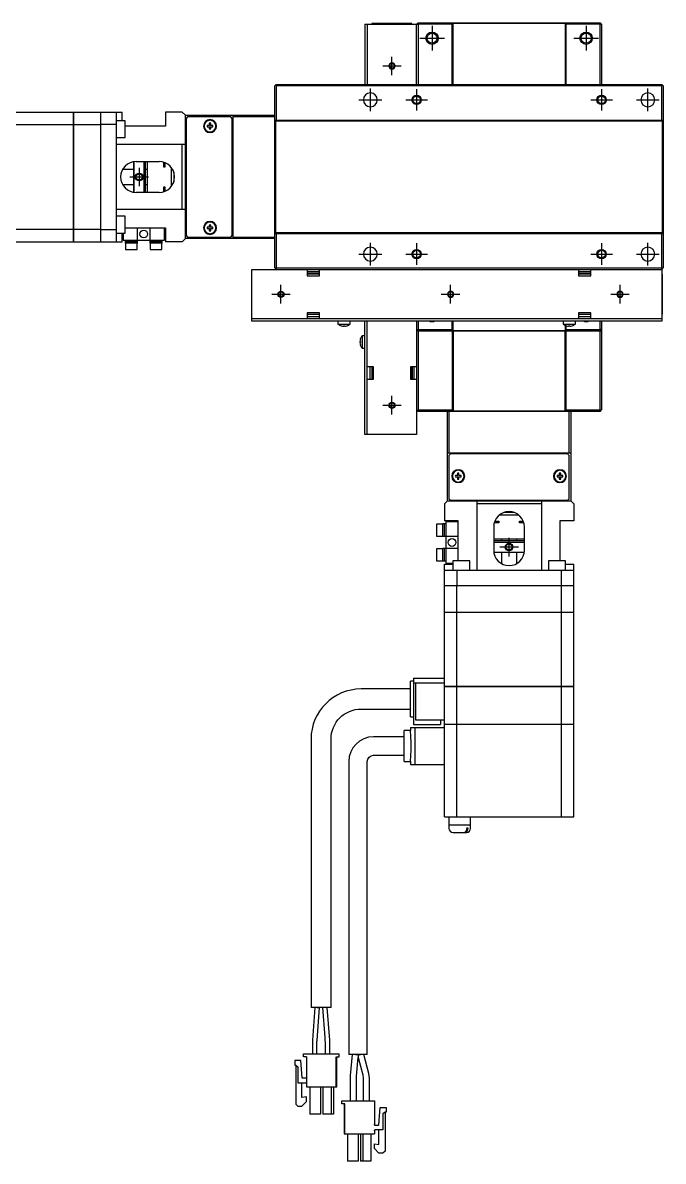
# Model space of a CAD drawing. Extents: x 0 to 1010, y -8 to 581.
# Drawn here: x 801.9 to 1009.6, y 110.3 to 479.4 of the extents above; entities that cross this region are included whole.
import ezdxf

# ---------------------------------------------------------------- set-up
doc = ezdxf.new("R2010")
doc.units = 0
doc.header["$LTSCALE"] = 0.5
doc.linetypes.add('CENTER', pattern=[50.8, 31.75, -6.35, 6.35, -6.35])
for name, color, linetype in [('MSM_CENTER', 1, 'CENTER'), ('MSM_CONTINUOUS', 7, 'CONTINUOUS'), ('MSM_NARROW', 5, 'CONTINUOUS')]:
    doc.layers.add(name, color=color, linetype=linetype)

msp = doc.modelspace()

# ---------------------------------------------------------------- linework, layer by layer
at = {"layer": 'MSM_CENTER'}
for p, q in [((934.63, 478.4), (934.63, 470.4)), ((984.63, 478.4), (984.63, 470.4)), ((930.63, 474.4), (938.63, 474.4)), ((980.63, 474.4), (988.63, 474.4)), ((918.63, 465.4), (924.63, 465.4)), ((921.63, 462.4), (921.63, 468.4)), ((914.63, 450.7), (914.63, 458.1)), ((929.63, 457.9), (929.63, 450.9)), ((989.63, 457.9), (989.63, 450.9)), ((1004.63, 450.7), (1004.63, 458.1)), ((910.93, 454.4), (918.33, 454.4)), ((926.13, 454.4), (933.13, 454.4)), ((986.13, 454.4), (993.13, 454.4)), ((1000.93, 454.4), (1008.33, 454.4)), ((839.64, 432.4), (839.64, 426.4)), ((836.64, 429.4), (842.64, 429.4)), ((914.63, 400.7), (914.63, 408.1)), ((929.63, 407.9), (929.63, 400.9)), ((989.63, 407.9), (989.63, 400.9)), ((1004.63, 400.7), (1004.63, 408.1)), ((910.93, 404.4), (918.33, 404.4)), ((926.13, 404.4), (933.13, 404.4)), ((986.13, 404.4), (993.13, 404.4)), ((1000.93, 404.4), (1008.33, 404.4)), ((882.63, 391.4), (888.63, 391.4)), ((885.63, 388.4), (885.63, 394.4)), ((937.63, 391.4), (943.63, 391.4)), ((940.63, 388.4), (940.63, 394.4)), ((992.63, 391.4), (998.63, 391.4)), ((995.63, 388.4), (995.63, 394.4)), ((921.63, 352.4), (921.63, 358.4)), ((918.63, 355.4), (924.63, 355.4)), ((959.63, 306.4), (959.63, 312.4)), ((962.63, 309.4), (956.63, 309.4))]:
    msp.add_line(p, q, dxfattribs=at)
at = {"layer": 'MSM_CONTINUOUS'}
for p, q in [((912.83, 478.9), (912.83, 459.4)), ((912.83, 478.9), (929.63, 478.9)), ((913.63, 478.9), (913.63, 459.4)), ((928.13, 479.2), (915.13, 479.2)), ((915.13, 479.2), (915.13, 478.9)), ((928.13, 478.9), (928.13, 479.2)), ((929.63, 478.9), (930.13, 479.4)), ((929.63, 459.4), (929.63, 478.9)), ((930.13, 478.69), (929.63, 478.9)), ((930.34, 478.9), (930.13, 479.4)), ((930.13, 479.4), (989.13, 479.4)), ((930.34, 478.9), (930.13, 478.69)), ((930.13, 478.69), (930.13, 459.4)), ((941.18, 478.9), (930.34, 478.9)), ((941.18, 478.9), (941.48, 479.2)), ((941.18, 459.4), (941.18, 478.9)), ((977.78, 479.2), (941.48, 479.2)), ((941.48, 459.4), (941.48, 479.2)), ((977.78, 479.2), (977.78, 459.4)), ((977.78, 479.2), (978.08, 478.9)), ((978.08, 478.9), (978.08, 459.4)), ((988.93, 478.9), (978.08, 478.9)), ((989.13, 479.4), (988.93, 478.9)), ((989.13, 478.69), (988.93, 478.9)), ((989.13, 479.4), (989.63, 478.9)), ((989.63, 478.9), (989.13, 478.69)), ((989.13, 459.4), (989.13, 478.69)), ((989.63, 478.9), (989.63, 459.4)), ((884.13, 459.4), (883.63, 458.9)), ((883.63, 399.9), (883.63, 458.9)), ((883.88, 459.15), (884.13, 458.9)), ((884.13, 459.4), (1009.13, 459.4)), ((884.13, 458.9), (884.13, 447.8)), ((1009.13, 458.9), (884.13, 458.9)), ((1009.63, 458.9), (1009.13, 459.4)), ((1009.13, 458.9), (1009.38, 459.15)), ((1009.13, 447.8), (1009.13, 458.9)), ((1009.63, 458.9), (1009.63, 399.9)), ((794.43, 450.4), (818.38, 450.4)), ((818.38, 408.4), (818.38, 450.4)), ((818.38, 450.35), (818.43, 450.35)), ((818.43, 408.4), (818.43, 450.4)), ((818.43, 450.4), (834.13, 450.4)), ((827.13, 450.4), (827.13, 408.4)), ((832.13, 450.4), (832.13, 408.4)), ((834.13, 447.65), (834.13, 450.4)), ((848.13, 450.4), (848.13, 445.9)), ((853.63, 450.4), (848.13, 450.4)), ((854.63, 449.4), (853.63, 450.4)), ((835.13, 447.65), (832.13, 447.65)), ((835.13, 442.15), (835.13, 447.65)), ((854.63, 409.4), (854.63, 449.4)), ((854.63, 449.4), (883.63, 449.4)), ((855.33, 448.9), (854.83, 448.4)), ((854.83, 448.4), (854.83, 410.4)), ((869.33, 448.9), (855.33, 448.9)), ((862.39, 446.82), (862.39, 446.14)), ((862.87, 446.14), (862.87, 446.82)), ((869.83, 448.4), (869.33, 448.9)), ((869.83, 410.4), (869.83, 448.4)), ((870.13, 409.4), (870.13, 449.4)), ((883.63, 448.9), (870.13, 448.9)), ((883.83, 447.5), (884.13, 447.8)), ((883.83, 447.5), (883.83, 411.3)), ((1009.43, 447.5), (883.83, 447.5)), ((884.13, 447.8), (1009.13, 447.8)), ((1009.13, 447.8), (1009.43, 447.5)), ((1009.43, 411.3), (1009.43, 447.5)), ((794.43, 446.37), (818.38, 446.37)), ((818.38, 446.11), (818.43, 446.11)), ((818.43, 446.37), (827.13, 446.37)), ((832.13, 446.4), (827.13, 446.4)), ((848.13, 445.9), (835.13, 445.9)), ((854.83, 443.65), (854.63, 443.65)), ((862.39, 446.14), (861.71, 446.14)), ((861.71, 445.66), (862.39, 445.66)), ((862.39, 445.66), (862.39, 444.98)), ((863.55, 446.14), (862.87, 446.14)), ((862.87, 444.98), (862.87, 445.66)), ((862.87, 445.66), (863.55, 445.66)), ((870.13, 443.65), (869.83, 443.65)), ((870.13, 443.15), (869.83, 443.15)), ((832.13, 442.15), (835.13, 442.15)), ((854.63, 439.9), (832.13, 439.9)), ((853.63, 418.9), (853.63, 439.9)), ((854.83, 439.4), (854.63, 439.4)), ((854.83, 436.9), (854.63, 436.9)), ((869.83, 437.65), (870.13, 437.65)), ((834.3, 431.9), (837.83, 431.9)), ((837.83, 434.33), (837.83, 424.46)), ((838.03, 424.43), (838.03, 434.36)), ((838.63, 434.4), (846.13, 434.4)), ((841.13, 434.4), (841.13, 424.4)), ((841.63, 434.4), (841.63, 424.4)), ((841.63, 431.9), (842.33, 431.9)), ((842.33, 424.4), (842.33, 434.4)), ((847.53, 434.2), (847.53, 432.73)), ((847.53, 432.75), (848.03, 432.75)), ((847.53, 432.73), (848.03, 432.73)), ((848.03, 432.73), (848.03, 434.02)), ((850.03, 432.52), (850.03, 426.27)), ((869.93, 434.4), (869.83, 434.4)), ((869.93, 424.4), (869.93, 434.4)), ((870.13, 434.2), (869.93, 434.4)), ((850.83, 431.1), (850.83, 427.69)), ((850.83, 430.65), (850.97, 430.65)), ((837.83, 426.9), (834.3, 426.9)), ((842.33, 426.9), (841.63, 426.9)), ((847.53, 426.06), (847.53, 424.6)), ((848.03, 426.06), (847.53, 426.06)), ((848.03, 426.04), (847.53, 426.04)), ((848.03, 424.77), (848.03, 426.06)), ((850.97, 428.15), (850.83, 428.15)), ((869.93, 424.4), (870.13, 424.6)), ((846.13, 424.4), (838.63, 424.4)), ((854.63, 421.9), (854.83, 421.9)), ((869.83, 424.4), (869.93, 424.4)), ((870.13, 421.15), (869.83, 421.15)), ((854.63, 418.9), (832.13, 418.9)), ((854.63, 419.4), (854.83, 419.4)), ((835.13, 416.65), (832.13, 416.65)), ((835.13, 411.15), (835.13, 416.65)), ((854.63, 415.15), (854.83, 415.15)), ((862.39, 413.82), (862.39, 413.14)), ((862.87, 413.14), (862.87, 413.82)), ((869.83, 415.65), (870.13, 415.65)), ((869.83, 415.15), (870.13, 415.15)), ((794.43, 412.43), (818.38, 412.43)), ((818.38, 412.68), (818.43, 412.68)), ((818.43, 412.43), (827.13, 412.43)), ((827.13, 412.4), (832.13, 412.4)), ((832.13, 411.15), (835.13, 411.15)), ((834.13, 408.4), (834.13, 411.15)), ((834.43, 411.15), (834.43, 408.9)), ((835.13, 412.9), (848.13, 412.9)), ((839.13, 407.9), (839.13, 412.9)), ((843.13, 412.9), (843.13, 407.9)), ((847.83, 408.9), (847.83, 412.9)), ((848.13, 412.9), (848.13, 408.4)), ((854.83, 410.4), (855.33, 409.9)), ((855.33, 409.9), (869.33, 409.9)), ((862.39, 413.14), (861.71, 413.14)), ((861.71, 412.66), (862.39, 412.66)), ((862.39, 412.66), (862.39, 411.98)), ((863.55, 413.14), (862.87, 413.14)), ((862.87, 411.98), (862.87, 412.66)), ((862.87, 412.66), (863.55, 412.66)), ((869.33, 409.9), (869.83, 410.4)), ((870.13, 409.9), (883.63, 409.9)), ((884.13, 411), (883.83, 411.3)), ((1009.43, 411.3), (883.83, 411.3)), ((884.13, 411), (884.13, 399.9)), ((1009.13, 411), (884.13, 411)), ((1009.43, 411.3), (1009.13, 411)), ((1009.13, 399.9), (1009.13, 411)), ((782.13, 408.4), (818.38, 408.4)), ((818.38, 408.45), (818.43, 408.45)), ((818.43, 408.4), (834.13, 408.4)), ((834.43, 408.9), (847.83, 408.9)), ((835.13, 408.9), (835.13, 407.9)), ((839.13, 408.4), (835.13, 408.4)), ((839.13, 407.9), (835.13, 407.9)), ((835.23, 407.9), (835.23, 405.9)), ((839.03, 405.9), (839.03, 407.9)), ((847.13, 408.4), (843.13, 408.4)), ((847.13, 407.9), (843.13, 407.9)), ((843.23, 407.9), (843.23, 405.9)), ((847.03, 405.9), (847.03, 407.9)), ((847.13, 407.9), (847.13, 408.9)), ((853.63, 408.4), (848.13, 408.4)), ((853.63, 408.4), (854.63, 409.4)), ((883.63, 409.4), (854.63, 409.4)), ((835.23, 405.9), (839.03, 405.9)), ((843.23, 405.9), (847.03, 405.9)), ((876.13, 382.6), (876.13, 399.4)), ((876.13, 399.4), (1009.13, 399.4)), ((883.63, 399.9), (884.13, 399.4)), ((884.13, 399.9), (883.88, 399.65)), ((884.13, 399.9), (1009.13, 399.9)), ((894.13, 399.4), (894.13, 397.4)), ((898.13, 397.4), (898.13, 399.4)), ((982.13, 399.4), (982.13, 397.4)), ((986.13, 397.4), (986.13, 399.4)), ((1009.13, 399.4), (1009.63, 399.9)), ((1009.38, 399.65), (1009.13, 399.9)), ((1009.13, 399.4), (1009.13, 382.6)), ((895.08, 398.6), (894.13, 398.6)), ((898.13, 398.1), (894.13, 398.1)), ((898.13, 397.9), (894.13, 397.9)), ((894.13, 397.4), (898.13, 397.4)), ((897.19, 398.6), (895.08, 398.6)), ((898.13, 398.6), (897.19, 398.6)), ((983.08, 398.6), (982.13, 398.6)), ((986.13, 398.1), (982.13, 398.1)), ((986.13, 397.9), (982.13, 397.9)), ((982.13, 397.4), (986.13, 397.4)), ((985.19, 398.6), (983.08, 398.6)), ((986.13, 398.6), (985.19, 398.6)), ((1009.43, 397.9), (1009.13, 397.9)), ((1009.43, 384.9), (1009.43, 397.9)), ((894.13, 385.4), (894.13, 383.4)), ((898.13, 385.4), (894.13, 385.4)), ((894.13, 384.9), (898.13, 384.9)), ((894.13, 384.2), (898.13, 384.2)), ((898.13, 383.4), (898.13, 385.4)), ((986.13, 385.4), (982.13, 385.4)), ((982.13, 385.4), (982.13, 383.4)), ((982.13, 384.9), (986.13, 384.9)), ((982.13, 384.2), (986.13, 384.2)), ((986.13, 383.4), (986.13, 385.4)), ((1009.13, 384.9), (1009.43, 384.9)), ((1009.13, 383.4), (876.13, 383.4)), ((1009.13, 382.6), (876.13, 382.6)), ((904.13, 382.6), (904.13, 381.7)), ((904.13, 381.7), (908.13, 381.7)), ((905.18, 381.14), (905.2, 381.14)), ((905.93, 381.14), (906.33, 381.14)), ((905.93, 381.01), (905.93, 381.14)), ((906.33, 381.14), (906.33, 381.01)), ((907.06, 381.14), (907.08, 381.14)), ((908.13, 381.7), (908.13, 382.6)), ((912.83, 345.9), (912.83, 382.6)), ((913.63, 345.9), (913.63, 382.6)), ((929.63, 382.6), (929.63, 345.9)), ((930.13, 382.6), (930.13, 380.1)), ((941.18, 379.9), (941.18, 382.6)), ((941.48, 379.6), (941.48, 382.6)), ((977.13, 382.6), (977.13, 381.7)), ((977.13, 381.7), (981.13, 381.7)), ((977.78, 381.29), (977.78, 379.6)), ((978.08, 381.17), (978.08, 379.9)), ((978.18, 381.14), (978.2, 381.14)), ((978.93, 381.14), (979.33, 381.14)), ((978.93, 381.01), (978.93, 381.14)), ((979.33, 381.14), (979.33, 381.01)), ((980.06, 381.14), (980.08, 381.14)), ((981.13, 381.7), (981.13, 382.6)), ((989.13, 380.1), (989.13, 382.6)), ((989.63, 382.6), (989.63, 353.9)), ((911.38, 376.85), (911.38, 376.82)), ((911.94, 377.9), (911.94, 373.9)), ((912.83, 377.9), (911.94, 377.9)), ((929.63, 379.9), (930.13, 380.1)), ((930.13, 379.4), (929.63, 379.9)), ((930.13, 380.1), (930.34, 379.9)), ((930.13, 379.4), (930.34, 379.9)), ((989.13, 379.4), (930.13, 379.4)), ((930.13, 379.4), (930.13, 353.9)), ((930.34, 379.9), (941.18, 379.9)), ((941.48, 379.6), (941.18, 379.9)), ((941.23, 353.9), (941.23, 379.4)), ((941.48, 379.6), (977.78, 379.6)), ((941.53, 379.4), (941.53, 353.6)), ((977.73, 379.4), (977.73, 353.6)), ((978.08, 379.9), (977.78, 379.6)), ((978.03, 379.4), (978.03, 353.9)), ((978.08, 379.9), (988.93, 379.9)), ((988.93, 379.9), (989.13, 380.1)), ((988.93, 379.9), (989.13, 379.4)), ((989.63, 379.9), (989.13, 380.1)), ((989.63, 379.9), (989.13, 379.4)), ((989.13, 353.9), (989.13, 379.4)), ((911.25, 376.1), (911.38, 376.1)), ((911.38, 375.7), (911.25, 375.7)), ((911.38, 376.1), (911.38, 375.7)), ((911.38, 374.97), (911.38, 374.95)), ((911.94, 373.9), (912.83, 373.9)), ((915.63, 367.9), (913.63, 367.9)), ((914.43, 367.9), (914.43, 363.9)), ((915.13, 367.9), (915.13, 363.9)), ((915.63, 363.9), (915.63, 367.9)), ((929.63, 367.9), (927.63, 367.9)), ((927.63, 367.9), (927.63, 363.9)), ((928.13, 363.9), (928.13, 367.9)), ((928.33, 363.9), (928.33, 367.9)), ((928.83, 363.9), (928.83, 367.9)), ((913.63, 363.9), (915.63, 363.9)), ((927.63, 363.9), (929.63, 363.9)), ((929.63, 353.9), (930.13, 353.4)), ((929.88, 353.65), (930.13, 353.9)), ((930.13, 353.9), (941.23, 353.9)), ((989.13, 353.4), (930.13, 353.4)), ((939.63, 324.4), (939.63, 353.4)), ((940.13, 353.4), (940.13, 339.9)), ((941.53, 353.6), (941.23, 353.9)), ((941.53, 353.6), (977.73, 353.6)), ((978.03, 353.9), (977.73, 353.6)), ((978.03, 353.9), (989.13, 353.9)), ((979.13, 339.9), (979.13, 353.4)), ((979.63, 353.4), (979.63, 324.4)), ((989.13, 353.9), (989.38, 353.65)), ((989.13, 353.4), (989.63, 353.9)), ((929.63, 345.9), (912.83, 345.9)), ((979.63, 339.9), (939.63, 339.9)), ((940.63, 339.6), (940.13, 339.1)), ((978.63, 339.6), (940.63, 339.6)), ((945.38, 339.9), (945.38, 339.6)), ((945.88, 339.9), (945.88, 339.6)), ((951.38, 339.6), (951.38, 339.9)), ((954.83, 339.9), (954.63, 339.7)), ((964.63, 339.7), (954.63, 339.7)), ((954.63, 339.7), (954.63, 339.6)), ((964.63, 339.7), (964.43, 339.9)), ((964.63, 339.6), (964.63, 339.7)), ((967.88, 339.9), (967.88, 339.6)), ((973.38, 339.6), (973.38, 339.9)), ((973.88, 339.6), (973.88, 339.9)), ((979.13, 339.1), (978.63, 339.6)), ((940.13, 339.1), (940.13, 325.1)), ((979.13, 325.1), (979.13, 339.1)), ((942.89, 332.64), (942.21, 332.64)), ((942.89, 333.32), (942.89, 332.64)), ((943.37, 332.64), (943.37, 333.32)), ((944.05, 332.64), (943.37, 332.64)), ((975.89, 332.64), (975.21, 332.64)), ((975.89, 333.32), (975.89, 332.64)), ((976.37, 332.64), (976.37, 333.32)), ((977.05, 332.64), (976.37, 332.64)), ((942.21, 332.16), (942.89, 332.16)), ((942.89, 332.16), (942.89, 331.48)), ((943.37, 332.16), (944.05, 332.16)), ((943.37, 331.48), (943.37, 332.16)), ((975.21, 332.16), (975.89, 332.16)), ((975.89, 332.16), (975.89, 331.48)), ((976.37, 331.48), (976.37, 332.16)), ((976.37, 332.16), (977.05, 332.16)), ((940.13, 325.1), (940.63, 324.6)), ((978.63, 324.6), (979.13, 325.1)), ((939.63, 324.4), (938.63, 323.4)), ((938.63, 323.4), (938.63, 317.9)), ((939.63, 324.4), (979.63, 324.4)), ((940.63, 324.6), (978.63, 324.6)), ((945.38, 324.6), (945.38, 324.4)), ((949.13, 324.4), (949.13, 301.9)), ((970.13, 323.4), (949.13, 323.4)), ((949.63, 324.6), (949.63, 324.4)), ((952.13, 324.6), (952.13, 324.4)), ((967.13, 324.4), (967.13, 324.6)), ((969.63, 324.4), (969.63, 324.6)), ((970.13, 324.4), (970.13, 301.9)), ((973.88, 324.4), (973.88, 324.6)), ((980.63, 323.4), (979.63, 324.4)), ((980.63, 323.4), (980.63, 317.9)), ((943.13, 317.9), (938.63, 317.9)), ((943.13, 317.6), (939.13, 317.6)), ((939.13, 317.6), (939.13, 304.2)), ((943.13, 304.9), (943.13, 317.9)), ((955.01, 317.8), (956.3, 317.8)), ((956.28, 317.8), (956.28, 317.3)), ((956.3, 317.8), (956.3, 317.3)), ((962.76, 319.8), (956.5, 319.8)), ((961.34, 320.6), (957.93, 320.6)), ((958.38, 320.74), (958.38, 320.6)), ((960.88, 320.6), (960.88, 320.74)), ((962.97, 317.8), (964.26, 317.8)), ((962.97, 317.3), (962.97, 317.8)), ((962.98, 317.3), (962.98, 317.8)), ((980.63, 317.9), (976.13, 317.9)), ((976.13, 317.9), (976.13, 304.9)), ((936.13, 316.8), (936.13, 313)), ((938.13, 316.8), (936.13, 316.8)), ((938.13, 312.9), (938.13, 316.9)), ((939.13, 316.9), (938.13, 316.9)), ((938.63, 312.9), (938.63, 316.9)), ((954.63, 315.9), (954.63, 308.4)), ((956.3, 317.3), (954.83, 317.3)), ((964.43, 317.3), (962.97, 317.3)), ((964.63, 308.4), (964.63, 315.9)), ((936.13, 313), (938.13, 313)), ((938.13, 312.9), (943.13, 312.9)), ((954.63, 312.1), (964.63, 312.1)), ((964.63, 311.4), (954.63, 311.4)), ((964.63, 310.9), (954.63, 310.9)), ((957.13, 312.1), (957.13, 311.4)), ((962.13, 311.4), (962.13, 312.1)), ((936.13, 308.8), (936.13, 305)), ((938.13, 308.8), (936.13, 308.8)), ((938.13, 304.9), (938.13, 308.9)), ((943.13, 308.9), (938.13, 308.9)), ((938.63, 304.9), (938.63, 308.9)), ((954.67, 307.8), (964.6, 307.8)), ((964.57, 307.6), (954.7, 307.6)), ((957.13, 307.6), (957.13, 304.07)), ((962.13, 304.07), (962.13, 307.6)), ((936.13, 305), (938.13, 305)), ((938.13, 304.9), (939.13, 304.9)), ((938.63, 288.2), (938.63, 303.9)), ((938.63, 303.9), (941.38, 303.9)), ((939.13, 304.2), (941.38, 304.2)), ((946.88, 304.9), (941.38, 304.9)), ((941.38, 304.9), (941.38, 301.9)), ((946.88, 301.9), (946.88, 304.9)), ((977.88, 304.9), (972.38, 304.9)), ((972.38, 304.9), (972.38, 301.9)), ((977.88, 301.9), (977.88, 304.9)), ((977.88, 303.9), (980.63, 303.9)), ((980.63, 288.2), (980.63, 303.9)), ((938.63, 301.9), (980.63, 301.9)), ((942.63, 301.9), (942.63, 296.9)), ((976.63, 296.9), (976.63, 301.9)), ((938.63, 296.9), (980.63, 296.9)), ((942.66, 288.2), (942.66, 296.9)), ((976.6, 288.2), (976.6, 296.9)), ((980.63, 288.2), (938.63, 288.2)), ((980.63, 288.15), (938.63, 288.15)), ((938.63, 251.9), (938.63, 288.15)), ((938.68, 288.15), (938.68, 288.2)), ((942.66, 264.2), (942.66, 288.15)), ((942.92, 288.15), (942.92, 288.2)), ((976.35, 288.15), (976.35, 288.2)), ((976.6, 264.2), (976.6, 288.15)), ((980.58, 288.15), (980.58, 288.2)), ((980.63, 264.2), (980.63, 288.15)), ((927.63, 254.33), (927.63, 265.97)), ((928.63, 265.97), (927.63, 265.97)), ((928.63, 266.9), (928.63, 251.9)), ((928.63, 266.9), (938.63, 266.9)), ((927.63, 263.4), (911.63, 263.4)), ((928.63, 265.4), (938.63, 265.4)), ((929.23, 265.4), (929.23, 253.4)), ((980.63, 264.2), (938.63, 264.2)), ((980.63, 264.15), (938.63, 264.15)), ((938.68, 264.15), (938.68, 264.2)), ((942.66, 251.9), (942.66, 264.15)), ((942.92, 264.15), (942.92, 264.2)), ((976.35, 264.15), (976.35, 264.2)), ((976.6, 251.9), (976.6, 264.15)), ((980.58, 264.15), (980.58, 264.2)), ((980.63, 251.9), (980.63, 264.15)), ((911.63, 256.9), (927.63, 256.9)), ((927.63, 254.33), (928.63, 254.33)), ((928.63, 251.9), (937.43, 251.9)), ((929.23, 253.4), (938.63, 253.4)), ((937.43, 253.4), (937.43, 251.9)), ((980.63, 251.9), (938.63, 251.9)), ((938.63, 221.9), (938.63, 251.85)), ((980.63, 251.85), (938.63, 251.85)), ((938.68, 251.85), (938.68, 251.9)), ((942.66, 221.9), (942.66, 251.85)), ((942.92, 251.85), (942.92, 251.9)), ((976.35, 251.85), (976.35, 251.9)), ((976.6, 221.9), (976.6, 251.85)), ((980.58, 251.85), (980.58, 251.9)), ((980.63, 221.9), (980.63, 251.85)), ((925.63, 247.9), (915.63, 247.9)), ((925.63, 239.9), (925.63, 249.9)), ((927.64, 249.9), (925.63, 249.9)), ((927.64, 250.9), (938.63, 250.9)), ((927.64, 250.9), (927.64, 249.9)), ((929.06, 250.9), (929.06, 238.9)), ((895.38, 247.15), (895.38, 160.15)), ((901.88, 160.15), (901.88, 247.15)), ((915.63, 241.9), (925.63, 241.9)), ((907.63, 239.9), (907.63, 144.9)), ((913.63, 144.9), (913.63, 239.9)), ((925.63, 239.9), (927.64, 239.9)), ((927.64, 239.9), (927.64, 238.9)), ((927.64, 238.9), (938.63, 238.9)), ((938.63, 221.9), (980.63, 221.9)), ((940.13, 221.9), (940.13, 219.4)), ((947.13, 219.4), (947.13, 221.9)), ((940.13, 219.4), (947.13, 219.4)), ((940.13, 219.35), (947.13, 219.35)), ((940.13, 219.35), (940.13, 218.2)), ((940.18, 219.4), (940.18, 219.35)), ((945.93, 218.4), (946.28, 218.4)), ((945.93, 218.4), (945.93, 218.2)), ((946.28, 218.4), (946.28, 218.2)), ((947.08, 219.35), (947.08, 219.4)), ((947.13, 218.2), (947.13, 219.35)), ((941.43, 216.9), (945.83, 216.9)), ((901.88, 160.15), (895.38, 160.15)), ((896.63, 160.15), (895.84, 149.58)), ((897.33, 149.46), (898.13, 160.09)), ((897.38, 160.15), (898.13, 160.09)), ((899.14, 160.09), (899.91, 150.41)), ((901.47, 149.6), (900.64, 160.15)), ((895.81, 148.77), (895.81, 145.15)), ((897.31, 145.15), (897.31, 148.77)), ((899.91, 150.41), (900.01, 147.77)), ((900.01, 147.77), (900.01, 145.15)), ((901.51, 145.15), (901.51, 148.75)), ((892.93, 144.15), (892.93, 145.15)), ((892.93, 145.15), (904.53, 145.15)), ((893.93, 144.15), (892.93, 144.15)), ((893.93, 144.15), (893.93, 134.45)), ((903.53, 144.15), (904.53, 144.15)), ((903.53, 134.45), (903.53, 144.15)), ((903.78, 134.45), (903.78, 144.15)), ((904.53, 144.15), (904.53, 145.15)), ((913.63, 144.9), (907.63, 144.9)), ((908.78, 144.9), (908.12, 138.09)), ((909.78, 144.9), (910.78, 144.8)), ((910.11, 137.9), (910.7, 143.95)), ((910.64, 144.68), (911.48, 144.9)), ((910.64, 144.68), (910.7, 143.95)), ((910.7, 143.95), (912.18, 138.26)), ((910.77, 144.71), (910.78, 144.8)), ((914.11, 138.77), (912.52, 144.9)), ((890.13, 142.95), (890.13, 141.45)), ((892.05, 142.95), (890.13, 142.95)), ((890.13, 141.45), (890.43, 141.45)), ((890.43, 141.45), (891.13, 140.95)), ((890.43, 141.45), (890.43, 128.85)), ((891.13, 140.95), (891.13, 135.7)), ((892.53, 137.38), (892.05, 142.95)), ((893.63, 137.2), (892.73, 137.2)), ((908.12, 138.09), (908.11, 137.8)), ((908.11, 137.8), (908.11, 129.9)), ((910.11, 137.8), (910.11, 137.9)), ((910.11, 129.9), (910.11, 137.8)), ((912.18, 138.26), (912.31, 137.25)), ((912.31, 137.25), (912.31, 129.9)), ((914.31, 137.25), (914.11, 138.77)), ((914.31, 129.9), (914.31, 137.25)), ((891.13, 135.7), (893.63, 135.7)), ((892.43, 131.01), (892.43, 135.7)), ((893.93, 134.45), (903.78, 134.45)), ((895.03, 134.45), (895.03, 125.55)), ((898.43, 134.45), (898.43, 125.55)), ((899.23, 134.45), (899.23, 125.55)), ((901.88, 134.45), (901.88, 125.55)), ((902.63, 134.45), (902.63, 125.55)), ((893.93, 131.15), (892.43, 131.01)), ((892.43, 128.15), (893.93, 129.65)), ((893.93, 129.65), (893.93, 131.15)), ((905.33, 128.9), (905.33, 129.9)), ((905.33, 129.9), (915.93, 129.9)), ((915.93, 129.9), (915.93, 122.25)), ((915.93, 129.9), (915.93, 122.25)), ((890.43, 128.85), (891.13, 128.15)), ((891.13, 128.15), (892.43, 128.15)), ((898.43, 125.55), (895.03, 125.55)), ((902.63, 125.55), (899.23, 125.55)), ((906.33, 128.9), (905.33, 128.9)), ((906.08, 128.9), (906.08, 119.2)), ((906.33, 119.2), (906.33, 128.9)), ((917.33, 122.13), (917.82, 127.7)), ((917.82, 127.7), (919.73, 127.7)), ((919.43, 126.2), (918.73, 125.7)), ((919.43, 126.2), (918.73, 125.7)), ((918.73, 125.7), (918.73, 120.45)), ((918.73, 125.7), (918.73, 120.45)), ((919.73, 126.2), (919.43, 126.2)), ((919.43, 126.2), (919.43, 113.6)), ((919.43, 126.2), (919.43, 113.6)), ((919.73, 127.7), (919.73, 126.2)), ((919.73, 127.7), (919.73, 126.2)), ((915.93, 122.24), (915.93, 122.25)), ((916.23, 121.95), (917.13, 121.95)), ((906.08, 119.2), (915.93, 119.2)), ((907.23, 119.2), (907.23, 110.3)), ((910.63, 119.2), (910.63, 110.3)), ((910.63, 119.2), (910.63, 110.3)), ((911.43, 119.2), (911.43, 110.3)), ((912.18, 119.2), (912.18, 110.3)), ((914.83, 119.2), (914.83, 110.3)), ((914.83, 119.2), (914.83, 110.3)), ((915.93, 120.15), (915.93, 119.2)), ((915.93, 120.15), (915.93, 120.15)), ((915.93, 120.15), (915.93, 119.2)), ((918.73, 120.45), (916.23, 120.45)), ((917.43, 115.76), (917.43, 120.45)), ((915.93, 114.4), (915.93, 115.9)), ((915.93, 115.9), (917.43, 115.76)), ((915.93, 115.9), (917.43, 115.76)), ((917.43, 112.9), (915.93, 114.4)), ((918.73, 112.9), (917.43, 112.9)), ((919.43, 113.6), (918.73, 112.9)), ((919.43, 113.6), (918.73, 112.9)), ((910.63, 110.3), (907.23, 110.3)), ((914.83, 110.3), (911.43, 110.3))]:
    msp.add_line(p, q, dxfattribs=at)
for centre, radius in [((934.63, 474.4), 1.62), ((984.63, 474.4), 1.62), ((921.63, 465.4), 0.783), ((929.63, 454.4), 1.23), ((989.63, 454.4), 1.23), ((839.64, 429.4), 1.01), ((841.13, 410.9), 1.25), ((929.63, 404.4), 1.23), ((989.63, 404.4), 1.23), ((885.63, 391.4), 0.783), ((940.63, 391.4), 0.783), ((995.63, 391.4), 0.783), ((921.63, 355.4), 0.783), ((941.13, 310.9), 1.25), ((959.63, 309.4), 1.01)]:
    msp.add_circle(centre, radius, dxfattribs=at)
at = {"layer": 'MSM_CONTINUOUS', "extrusion": (0, 0, -1)}
for centre, radius in [((-914.63, 454.4), 2.25), ((-1004.63, 454.4), 2.25), ((-862.63, 445.9), 2.1), ((-862.63, 445.9), 1.9), ((-862.63, 412.9), 2.1), ((-862.63, 412.9), 1.9), ((-914.63, 404.4), 2.25), ((-1004.63, 404.4), 2.25), ((-943.13, 332.4), 2.1), ((-943.13, 332.4), 1.9), ((-976.13, 332.4), 2.1), ((-976.13, 332.4), 1.9)]:
    msp.add_circle(centre, radius, dxfattribs=at)
at = {"layer": 'MSM_CONTINUOUS'}
for centre, radius, start, end in [((862.63, 445.9), 0.95, 75.3667, 104.6333), ((862.63, 445.9), 0.95, 165.3667, 194.6333), ((862.63, 445.9), 0.365, 138.8496, 221.1504), ((862.63, 445.9), 0.365, 48.8496, 131.1504), ((862.63, 445.9), 0.365, 228.8496, 311.1504), ((862.63, 445.9), 0.95, 255.3667, 284.6333), ((862.63, 445.9), 0.365, 318.8496, 41.1504), ((862.63, 445.9), 0.95, 345.3667, 14.6333), ((838.63, 429.4), 5, 90, 270), ((846.13, 429.4), 5, 270, 90), ((862.63, 412.9), 0.95, 75.3667, 104.6333), ((862.63, 412.9), 0.95, 165.3667, 194.6333), ((862.63, 412.9), 0.365, 138.8496, 221.1504), ((862.63, 412.9), 0.365, 48.8496, 131.1504), ((862.63, 412.9), 0.365, 228.8496, 311.1504), ((862.63, 412.9), 0.95, 255.3667, 284.6333), ((862.63, 412.9), 0.365, 318.8496, 41.1504), ((862.63, 412.9), 0.95, 345.3667, 14.6333), ((906.13, 384.2), 3.2, 231.3178, 252.73), ((906.13, 384.2), 3.19, 253.0947, 266.4096), ((906.13, 384.2), 3.19, 273.5904, 286.9053), ((906.13, 384.2), 3.2, 287.27, 308.6822), ((979.13, 384.2), 3.2, 231.3178, 252.73), ((979.13, 384.2), 3.19, 253.0947, 266.4096), ((979.13, 384.2), 3.19, 273.5904, 286.9053), ((979.13, 384.2), 3.2, 287.27, 308.6822), ((914.43, 375.9), 3.19, 163.0947, 176.4096), ((914.43, 375.9), 3.2, 141.3178, 162.73), ((914.43, 375.9), 3.19, 183.5904, 196.9053), ((914.43, 375.9), 3.2, 197.27, 218.6822), ((943.13, 332.4), 0.95, 165.3667, 194.6333), ((943.13, 332.4), 0.365, 138.8496, 221.1504), ((943.13, 332.4), 0.95, 75.3667, 104.6333), ((943.13, 332.4), 0.365, 48.8496, 131.1504), ((943.13, 332.4), 0.365, 318.8496, 41.1504), ((943.13, 332.4), 0.95, 345.3667, 14.6333), ((976.13, 332.4), 0.95, 165.3667, 194.6333), ((976.13, 332.4), 0.365, 138.8496, 221.1504), ((976.13, 332.4), 0.95, 75.3667, 104.6333), ((976.13, 332.4), 0.365, 48.8496, 131.1504), ((976.13, 332.4), 0.365, 318.8496, 41.1504), ((976.13, 332.4), 0.95, 345.3667, 14.6333), ((943.13, 332.4), 0.365, 228.8496, 311.1504), ((943.13, 332.4), 0.95, 255.3667, 284.6333), ((976.13, 332.4), 0.365, 228.8496, 311.1504), ((976.13, 332.4), 0.95, 255.3667, 284.6333), ((959.63, 315.9), 5, 0, 180), ((959.63, 308.4), 5, 180, 0), ((911.63, 247.15), 16.25, 90, 180), ((915.63, 239.9), 8, 90, 180), ((867.59, 244.89), 60.26, 0.0102, 4.77), ((867.62, 244.91), 60.23, 355.2289, 359.9909), ((941.43, 218.2), 1.3, 180, 270), ((944.54, 218.11), 1.39, 312.8199, 3.04), ((944.88, 218.12), 1.41, 311.3743, 2.8178), ((945.83, 218.2), 1.3, 270, 0), ((944.98, 217.65), 0.754, 275.8166, 311.8939), ((945.33, 217.65), 0.751, 271.7681, 308.8955), ((898.06, 160.09), 0.0732, 359.4361, 49.1231), ((899.22, 160.08), 0.084, 131.5532, 177.6745), ((906.56, 148.77), 10.75, 175.7108, 180), ((890.76, 148.75), 10.75, 0, 4.548), ((916.23, 122.25), 0.3, 180, 270), ((916.23, 122.25), 0.3, 180, 270), ((917.13, 122.15), 0.2, 270, 355), ((916.23, 120.15), 0.3, 90, 180), ((916.23, 120.15), 0.3, 90, 180)]:
    msp.add_arc(centre, radius, start, end, dxfattribs=at)
at = {"layer": 'MSM_CONTINUOUS', "extrusion": (0, 0, -1)}
for centre, radius, start, end in [((-911.63, 247.15), 9.75, 0, 90), ((-915.63, 239.9), 2, 0, 90), ((-906.56, 148.77), 9.25, 0, 4.2892), ((-892.73, 137.4), 0.2, 270, 355), ((-893.63, 137.5), 0.3, 180, 270), ((-893.63, 135.4), 0.3, 90, 180), ((-916.23, 122.25), 0.3, 270, 0), ((-916.23, 122.25), 0.3, 270, 0), ((-916.23, 120.15), 0.3, 0, 90), ((-916.23, 120.15), 0.3, 0, 90)]:
    msp.add_arc(centre, radius, start, end, dxfattribs=at)
at = {"layer": 'MSM_NARROW'}
for centre, radius in [((934.63, 474.4), 2), ((984.63, 474.4), 2), ((929.63, 454.4), 1.5), ((989.63, 454.4), 1.5), ((839.64, 429.4), 1.25), ((929.63, 404.4), 1.5), ((989.63, 404.4), 1.5), ((885.63, 391.4), 1), ((921.63, 355.4), 1), ((959.63, 309.4), 1.25)]:
    msp.add_circle(centre, radius, dxfattribs=at)
at = {"layer": 'MSM_NARROW', "extrusion": (0, 0, -1)}
for centre in [(-921.63, 465.4), (-940.63, 391.4), (-995.63, 391.4)]:
    msp.add_circle(centre, 1, dxfattribs=at)
for centre in [(-934.63, 384.4), (-984.63, 384.4)]:
    msp.add_arc(centre, 2, 244.1581, 295.8419, dxfattribs=at)

doc.saveas('drawing.dxf')
